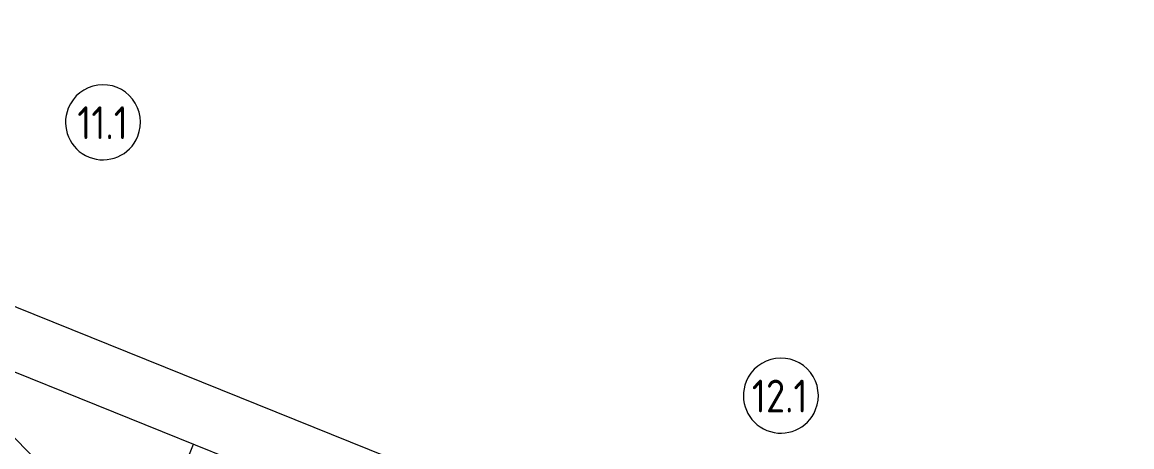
# Model space of a CAD drawing. Header units: millimetres. Extents: x -584918 to 2941280, y 3000189 to 4229862.
# Drawn here: x -431052 to -419209, y 3875369 to 3879898 of the extents above; entities that cross this region are included whole.
import ezdxf

# ---------------------------------------------------------------- set-up
doc = ezdxf.new("R2010")
doc.units = ezdxf.units.MM
for name, color, linetype, lineweight in [('Ограждение', 7, 'Continuous', 0), ('Оси', 7, 'Continuous', 0), ('Перекрытие', 7, 'Continuous', 0), ('экспертиза ДУ', 1, 'Continuous', 0)]:
    doc.layers.add(name, color=color, linetype=linetype, lineweight=lineweight)
doc.styles.add('GOST Common', font='', dxfattribs={"width": 0.9, "height": 700})
doc.styles.get('GOST Common').set_extended_font_data('GOST Common')

# ---------------------------------------------------------------- blocks, each defined once
blk = doc.blocks.new('Ограждение - Ограждение-7956331-АР Этаж 02')
at = {"layer": 'Ограждение'}
for p, q in [((7440, 35113), (29781, 26110)), ((29131, 25671), (7800, 34267))]:
    blk.add_line(p, q, dxfattribs=at)
blk = doc.blocks.new('Ось сетки - Круг_Ø8 мм-6577-АР Этаж 02')
at = {"layer": 'Оси'}
for start, end in [(360, 180), (180, 360)]:
    blk.add_arc((0, 0), 4, start, end, dxfattribs=at)

msp = doc.modelspace()

# ---------------------------------------------------------------- linework, layer by layer
at = {"layer": 'Перекрытие'}
msp.add_line((-430306.612, 3872706.063), (-429222.676, 3875395.829), dxfattribs=at)
at = {"layer": 'экспертиза ДУ'}
msp.add_lwpolyline([(-506250.006, 3951282.029), (-422266.477, 3866511.558)], dxfattribs=at)

# ---------------------------------------------------------------- block references
at = {"layer": 'Ограждение'}
msp.add_blockref('Ограждение - Ограждение-7956331-АР Этаж 02', (-445536.981, 3844560.265), dxfattribs=at)
at = {"layer": 'Оси', "xscale": 99.99999999999994, "yscale": 99.99999999999994, "zscale": 99.99999999999994, "rotation": 338.0513009164571}
for p in [(-430189.091, 3878830.055), (-422954.443, 3875914.6)]:
    msp.add_blockref('Ось сетки - Круг_Ø8 мм-6577-АР Этаж 02', p, dxfattribs=at)

# ---------------------------------------------------------------- texts
at = {"layer": 'Оси', "char_height": 350, "attachment_point": 1, "style": 'GOST Common'}
for s, insert, width in [('11.1', (-430463.401, 3879000.443), 678.22762), ('12.1', (-423264.304, 3876084.989), 764.80987)]:
    msp.add_mtext(s, dxfattribs=dict(at, insert=insert, width=width))

doc.saveas('drawing.dxf')
